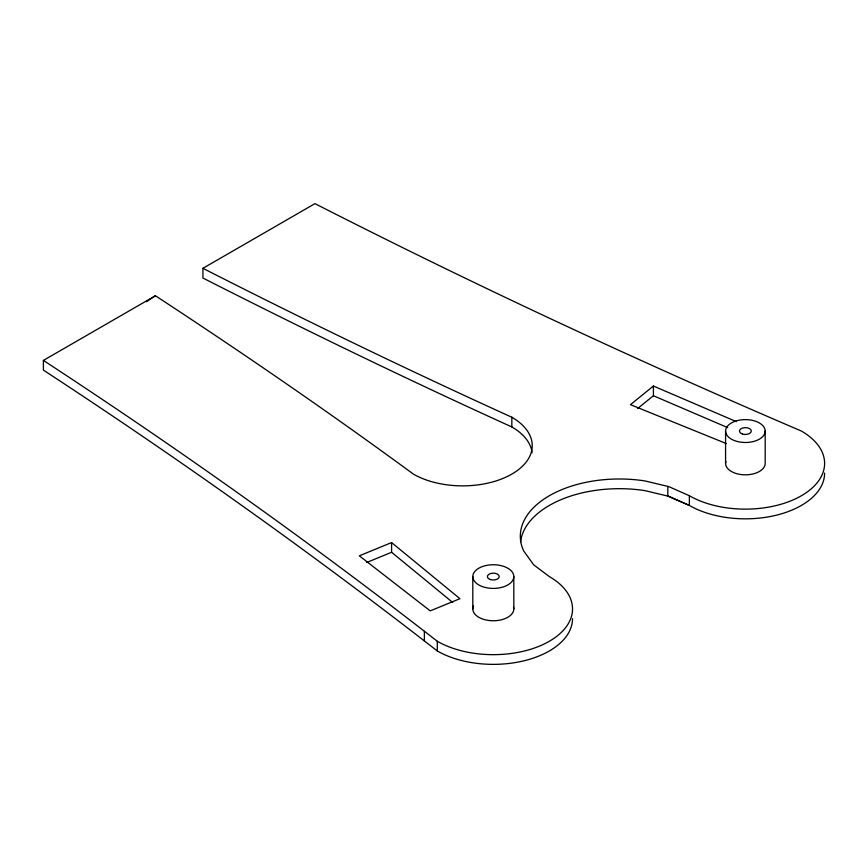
<?xml version="1.0" encoding="UTF-8"?>
<svg xmlns="http://www.w3.org/2000/svg" width="868" height="868" viewBox="0 0 868 868"><rect width="100%" height="100%" fill="white"/><g stroke="black" fill="none" stroke-linecap="round" stroke-linejoin="round"><path stroke-width="1.3" d="M736.389 421.642L653.409 386.032L630.45 404.662L726.418 443.613M637.763 408.437L653.409 395.732L653.409 386.032M146.464 301.684L155.426 295.738C242.866 353.048 329.081 412.246 413.374 474.091A69.624 40.199 0 0 0 511.838 474.091A69.624 40.199 0 0 0 511.838 417.237C407.754 369.963 304.82 320.14 202.917 268.32L202.917 278.02C304.82 329.84 407.754 379.663 511.838 426.947A69.624 40.199 0 0 1 532.084 452.749M572.533 618.624A79.216 45.733 0 0 1 523.632 660.884A79.216 45.733 0 0 1 437.298 650.967C310.017 551.874 178.396 458.402 43.4 370.115L43.4 360.415L155.426 295.738M202.917 268.32L314.954 203.633C474.46 284.932 636.819 360.589 801.403 431.049A79.216 45.733 0 0 1 801.403 495.736A79.216 45.733 0 0 1 689.366 495.736L668.859 486.644L644.978 480.937A99.028 57.169 0 0 0 523.697 550.952L533.592 564.742L549.325 576.58A79.216 45.733 0 0 1 549.325 641.268A79.216 45.733 0 0 1 437.298 641.268C310.017 542.174 178.396 448.702 43.4 360.415M391.587 542.565L359.319 555.824L430.213 610.877L459.921 598.692L391.587 542.565L391.587 552.276L452.673 602.446M366.763 562.464L391.587 552.276M653.409 395.732L727.72 427.631M765.185 431.049A19.801 11.436 0 0 1 735.478 440.955A19.801 11.436 0 0 1 735.478 421.154A19.801 11.436 0 0 1 765.185 431.049L765.185 463.393A19.801 11.436 0 0 1 743.659 474.785A19.801 11.436 0 0 1 725.876 461.407M725.572 431.049L725.572 463.393M689.366 495.736L689.366 505.436A79.216 45.733 0 0 0 775.699 515.353A79.216 45.733 0 0 0 824.6 473.093M667.817 486.395L667.817 496.105L689.366 505.436L668.859 496.344L644.978 490.637A99.028 57.169 0 0 0 520.54 542.142M513.813 576.58A20.506 11.837 0 0 1 483.064 586.833A20.506 11.837 0 0 1 483.064 566.327A20.506 11.837 0 0 1 513.813 576.58L513.813 608.924M511.838 417.237L511.838 426.947M472.81 576.58L472.81 608.924M437.298 641.268L437.298 650.967M424.365 631.307L424.365 641.018M513.498 606.862A20.506 11.837 0 0 1 492.416 620.75A20.506 11.837 0 0 1 473.505 605.864M490.344 579.553A5.946 3.429 0 0 0 499.252 576.58A5.946 3.429 0 0 0 490.344 573.607A5.946 3.429 0 0 0 490.344 579.553M742.411 434.022A5.946 3.429 0 0 0 751.319 431.049A5.946 3.429 0 0 0 742.411 428.076A5.946 3.429 0 0 0 742.411 434.022"/></g></svg>
